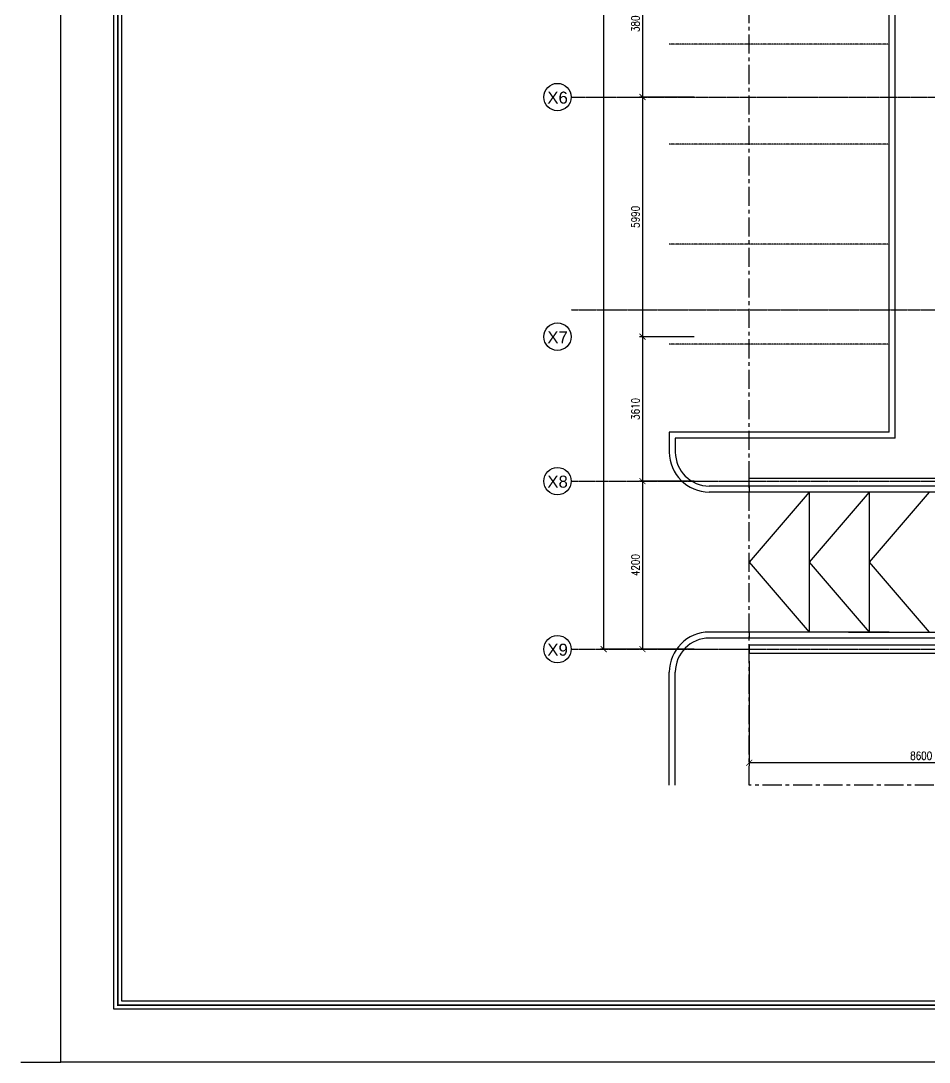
# Model space of a CAD drawing. Header units: millimetres. Extents: x 0 to 91840, y -5689 to 55688.
# Drawn here: x 0 to 22722, y 0 to 26031 of the extents above; entities that cross this region are included whole.
import ezdxf
from ezdxf.enums import TextEntityAlignment as Align

# ---------------------------------------------------------------- set-up
doc = ezdxf.new("R2010")
doc.units = ezdxf.units.MM
doc.linetypes.add('CENTER', pattern=[50.8, 31.75, -6.35, 6.35, -6.35])
doc.linetypes.add('DASHED', pattern=[19.05, 12.7, -6.35])
for name, color, linetype in [('A-ANNO-DIMS', 1, 'Continuous'), ('A-ANNO-SYMB', 33, 'Continuous'), ('A-ANNO-TEXT', 8, 'Continuous'), ('A-AREA', 8, 'CENTER'), ('A-GRID', 253, 'CENTER'), ('HATCH', 251, 'Continuous'), ('L-WALK', 8, 'Continuous'), ('LOGO LINE', 7, 'Continuous'), ('LOGO1LINE', 7, 'Continuous')]:
    doc.layers.add(name, color=color, linetype=linetype)
doc.styles.add('ROMANS', font='romans.shx', dxfattribs={"width": 0.8})
doc.styles.add('SANSSERIF', font='sas_____.pfb')
doc.dimstyles.new('100 of DIM2', dxfattribs={"dimscale": 0, "dimtxt": 200, "dimasz": 150, "dimexe": 75, "dimexo": 200, "dimgap": 75, "dimtad": 1, "dimdec": 0, "dimrnd": 5, "dimzin": 0, "dimdsep": 46, "dimtxsty": 'ROMANS', "dimblk": 'ARCHTICK', "dimcen": 100, "dimclrd": 94, "dimclre": 94, "dimclrt": 2, "dimadec": 0, "dimazin": 0, "dimtfac": 1, "dimtdec": 0, "dimtofl": 0, "dimtmove": 2, "dimatfit": 3, "dimldrblk": 'OPEN90', "dimfxl": 75, "dimtolj": 1, "dimtzin": 0, "dimarcsym": 0})

# ---------------------------------------------------------------- blocks, each defined once
blk = doc.blocks.new('_ArchTick')
at = {"color": 0, "linetype": 'ByBlock', "const_width": 0.15}
blk.add_lwpolyline([(-0.5, -0.5), (0.5, 0.5)], dxfattribs=at)
blk = doc.blocks.new('*D166')
at = {"layer": 'A-ANNO-DIMS', "color": 94, "lineweight": -2, "ltscale": 3, "transparency": 16777216}
for p, q in [((16732, 45525), (14502, 45525)), ((14577, 45525), (14577, 10325)), ((16732, 10325), (14502, 10325))]:
    blk.add_line(p, q, dxfattribs=at)
at = {"layer": 'Defpoints', "color": 0, "ltscale": 3, "transparency": 16777216}
for p in [(16932, 45525), (14577, 10325), (16932, 10325)]:
    blk.add_point(p, dxfattribs=at)
at = {"layer": 'A-ANNO-DIMS', "color": 94, "lineweight": -2, "ltscale": 3, "transparency": 16777216, "xscale": 150, "yscale": 150, "zscale": 150}
for p, rotation in [((14577, 45525), 90), ((14577, 10325), 270)]:
    blk.add_blockref('_ArchTick', p, dxfattribs=dict(at, rotation=rotation))
at = {"layer": 'A-ANNO-DIMS', "color": 2, "ltscale": 3, "transparency": 16777216, "insert": (14402, 27925), "char_height": 200, "attachment_point": 5, "rotation": 90, "style": 'ROMANS'}
blk.add_mtext('\\A1;35200', dxfattribs=at)
blk = doc.blocks.new('_Open90')
at = {"color": 0, "linetype": 'ByBlock', "lineweight": -2}
for p, q in [((0, 0), (-1, 0)), ((-0.5, 0.5), (0, 0)), ((0, 0), (-0.5, -0.5))]:
    blk.add_line(p, q, dxfattribs=at)
blk = doc.blocks.new('*D171')
at = {"layer": 'A-ANNO-DIMS', "color": 94, "lineweight": -2, "ltscale": 3, "transparency": 16777216}
for p, q in [((16841, 27925), (15474, 27925)), ((15549, 27925), (15549, 24125)), ((16841, 24125), (15474, 24125))]:
    blk.add_line(p, q, dxfattribs=at)
at = {"layer": 'Defpoints', "color": 0, "ltscale": 3, "transparency": 16777216}
for p in [(17041, 27925), (15549, 24125), (17041, 24125)]:
    blk.add_point(p, dxfattribs=at)
at = {"layer": 'A-ANNO-DIMS', "color": 94, "lineweight": -2, "ltscale": 3, "transparency": 16777216, "xscale": 150, "yscale": 150, "zscale": 150}
for p, rotation in [((15549, 27925), 90), ((15549, 24125), 270)]:
    blk.add_blockref('_ArchTick', p, dxfattribs=dict(at, rotation=rotation))
at = {"layer": 'A-ANNO-DIMS', "color": 2, "ltscale": 3, "transparency": 16777216, "insert": (15374, 26025), "char_height": 200, "attachment_point": 5, "rotation": 90, "style": 'ROMANS'}
blk.add_mtext('\\A1;3800', dxfattribs=at)
blk = doc.blocks.new('*D172')
at = {"layer": 'A-ANNO-DIMS', "color": 94, "lineweight": -2, "ltscale": 3, "transparency": 16777216}
for p, q in [((16841, 24125), (15474, 24125)), ((15549, 24125), (15549, 18135)), ((16841, 18135), (15474, 18135))]:
    blk.add_line(p, q, dxfattribs=at)
at = {"layer": 'Defpoints', "color": 0, "ltscale": 3, "transparency": 16777216}
for p in [(17041, 24125), (15549, 18135), (17041, 18135)]:
    blk.add_point(p, dxfattribs=at)
at = {"layer": 'A-ANNO-DIMS', "color": 94, "lineweight": -2, "ltscale": 3, "transparency": 16777216, "xscale": 150, "yscale": 150, "zscale": 150}
for p, rotation in [((15549, 24125), 90), ((15549, 18135), 270)]:
    blk.add_blockref('_ArchTick', p, dxfattribs=dict(at, rotation=rotation))
at = {"layer": 'A-ANNO-DIMS', "color": 2, "ltscale": 3, "transparency": 16777216, "insert": (15374, 21130), "char_height": 200, "attachment_point": 5, "rotation": 90, "style": 'ROMANS'}
blk.add_mtext('\\A1;5990', dxfattribs=at)
blk = doc.blocks.new('*D173')
at = {"layer": 'A-ANNO-DIMS', "color": 94, "lineweight": -2, "ltscale": 3, "transparency": 16777216}
for p, q in [((16841, 18135), (15474, 18135)), ((15549, 18135), (15549, 14525)), ((16841, 14525), (15474, 14525))]:
    blk.add_line(p, q, dxfattribs=at)
at = {"layer": 'Defpoints', "color": 0, "ltscale": 3, "transparency": 16777216}
for p in [(17041, 18135), (15549, 14525), (17041, 14525)]:
    blk.add_point(p, dxfattribs=at)
at = {"layer": 'A-ANNO-DIMS', "color": 94, "lineweight": -2, "ltscale": 3, "transparency": 16777216, "xscale": 150, "yscale": 150, "zscale": 150}
for p, rotation in [((15549, 18135), 90), ((15549, 14525), 270)]:
    blk.add_blockref('_ArchTick', p, dxfattribs=dict(at, rotation=rotation))
at = {"layer": 'A-ANNO-DIMS', "color": 2, "ltscale": 3, "transparency": 16777216, "insert": (15374, 16330), "char_height": 200, "attachment_point": 5, "rotation": 90, "style": 'ROMANS'}
blk.add_mtext('\\A1;3610', dxfattribs=at)
blk = doc.blocks.new('*D174')
at = {"layer": 'A-ANNO-DIMS', "color": 94, "lineweight": -2, "ltscale": 3, "transparency": 16777216}
for p, q in [((16841, 14525), (15474, 14525)), ((15549, 14525), (15549, 10325)), ((16841, 10325), (15474, 10325))]:
    blk.add_line(p, q, dxfattribs=at)
at = {"layer": 'Defpoints', "color": 0, "ltscale": 3, "transparency": 16777216}
for p in [(17041, 14525), (15549, 10325), (17041, 10325)]:
    blk.add_point(p, dxfattribs=at)
at = {"layer": 'A-ANNO-DIMS', "color": 94, "lineweight": -2, "ltscale": 3, "transparency": 16777216, "xscale": 150, "yscale": 150, "zscale": 150}
for p, rotation in [((15549, 14525), 90), ((15549, 10325), 270)]:
    blk.add_blockref('_ArchTick', p, dxfattribs=dict(at, rotation=rotation))
at = {"layer": 'A-ANNO-DIMS', "color": 2, "ltscale": 3, "transparency": 16777216, "insert": (15374, 12425), "char_height": 200, "attachment_point": 5, "rotation": 90, "style": 'ROMANS'}
blk.add_mtext('\\A1;4200', dxfattribs=at)
blk = doc.blocks.new('*D189')
at = {"layer": 'A-ANNO-DIMS', "color": 94, "linetype": 'Continuous', "lineweight": -2, "ltscale": 3, "transparency": 16777216}
for p, q in [((18222, 10025), (18222, 7411)), ((26822, 10025), (26822, 7411)), ((26822, 7486), (18222, 7486))]:
    blk.add_line(p, q, dxfattribs=at)
at = {"layer": 'Defpoints', "color": 0, "linetype": 'Continuous', "ltscale": 3, "transparency": 16777216}
for p in [(18222, 10225), (26822, 10225), (18222, 7486)]:
    blk.add_point(p, dxfattribs=at)
at = {"layer": 'A-ANNO-DIMS', "color": 94, "linetype": 'Continuous', "lineweight": -2, "ltscale": 3, "transparency": 16777216, "xscale": 150, "yscale": 150, "zscale": 150, "rotation": 180}
blk.add_blockref('_ArchTick', (18222, 7486), dxfattribs=at)
at = {"layer": 'A-ANNO-DIMS', "color": 94, "linetype": 'Continuous', "lineweight": -2, "ltscale": 3, "transparency": 16777216, "xscale": 150, "yscale": 150, "zscale": 150}
blk.add_blockref('_ArchTick', (26822, 7486), dxfattribs=at)
at = {"layer": 'A-ANNO-DIMS', "color": 2, "linetype": 'Continuous', "ltscale": 3, "transparency": 16777216, "insert": (22522, 7661), "char_height": 200, "attachment_point": 5, "style": 'ROMANS'}
blk.add_mtext('\\A1;8600', dxfattribs=at)

msp = doc.modelspace()

# ---------------------------------------------------------------- linework, layer by layer
msp.add_line((0, 0), (1000, 0))
at = {"layer": 'A-ANNO-SYMB', "ltscale": 3}
for centre in [(13422.48, 24125.23), (13422.48, 18135.23), (13422.48, 14525.23), (13422.48, 10325.23)]:
    msp.add_circle(centre, 342.17, dxfattribs=at)
at = {"layer": 'A-AREA', "ltscale": 15}
for p, q in [((18221.86, 6925.23), (18221.86, 46925.23)), ((53321.86, 6925.23), (18221.86, 6925.23))]:
    msp.add_line(p, q, dxfattribs=at)
at = {"layer": 'A-AREA', "linetype": 'Continuous', "ltscale": 3}
for p, q in [((18221.86, 14400.23), (18221.86, 14600.23)), ((18221.86, 14600.23), (25521.86, 14600.23)), ((25521.86, 14400.23), (18221.86, 14400.23)), ((24221.86, 10425.23), (18221.86, 10425.23)), ((18221.86, 10425.23), (18221.86, 10225.23)), ((18221.86, 10225.23), (26821.86, 10225.23))]:
    msp.add_line(p, q, dxfattribs=at)
at = {"layer": 'A-GRID', "ltscale": 0.1}
for p, q in [((13768.49, 24125.23), (57308.08, 24125.23)), ((13766.07, 18806.24), (57305.66, 18806.24)), ((13764.65, 14525.23), (57304.24, 14525.23)), ((13764.65, 10325.23), (57304.24, 10325.23))]:
    msp.add_line(p, q, dxfattribs=at)
at = {"layer": 'HATCH', "ltscale": 3}
for p, q in [((19721.86, 14250.23), (19721.86, 10750.23)), ((21221.86, 14250.23), (21221.86, 10750.23))]:
    msp.add_line(p, q, dxfattribs=at)
for points in [[(19721.86, 14250.23), (18221.86, 12500.23), (19721.86, 10750.23)], [(21221.86, 14250.23), (19721.86, 12500.23), (21221.86, 10750.23)], [(22721.86, 14250.23), (21221.86, 12500.23), (22721.86, 10750.23)]]:
    msp.add_lwpolyline(points, dxfattribs=at)
at = {"layer": 'L-WALK', "ltscale": 15}
for p, q in [((21871.86, 15600.23), (21871.86, 43099.2)), ((21721.86, 15750.23), (21721.86, 42949.2)), ((16221.86, 15750.23), (16221.86, 15250.23)), ((16371.86, 15600.23), (16371.86, 15250.23)), ((16221.86, 6925.23), (16221.86, 9750.23)), ((16371.86, 6925.23), (16371.86, 9750.23)), ((16221.86, 6925.23), (16221.86, 6949.2)), ((16371.86, 6925.23), (16371.86, 6949.2))]:
    msp.add_line(p, q, dxfattribs=at)
at = {"layer": 'L-WALK', "linetype": 'DASHED', "ltscale": 0.2}
for p, q in [((21721.86, 25449.2), (16221.86, 25449.2)), ((21721.86, 22949.2), (16221.86, 22949.2)), ((21721.86, 20449.2), (16221.86, 20449.2)), ((21721.86, 17949.2), (16221.86, 17949.2))]:
    msp.add_line(p, q, dxfattribs=at)
at = {"layer": 'L-WALK', "ltscale": 3}
for p, q in [((21721.86, 15750.23), (16221.86, 15750.23)), ((21871.86, 15600.23), (16371.86, 15600.23)), ((25521.86, 14400.23), (17221.86, 14400.23)), ((18221.86, 14400.23), (18221.86, 14250.23)), ((26821.86, 14250.23), (17221.86, 14250.23)), ((21721.86, 10750.23), (17221.86, 10750.23)), ((18221.86, 10750.23), (18221.86, 10600.23)), ((20702.17, 10750.23), (26821.86, 10750.23)), ((26821.86, 10600.23), (17221.86, 10600.23))]:
    msp.add_line(p, q, dxfattribs=at)
at = {"layer": 'L-WALK', "ltscale": 15}
for centre, radius, start, end in [((17221.86, 15250.23), 1000, 180, 270), ((17221.86, 15250.23), 850, 180, 270), ((17221.86, 9750.23), 1000, 90, 180), ((17221.86, 9750.23), 850, 90, 180)]:
    msp.add_arc(centre, radius, start, end, dxfattribs=at)
at = {"layer": 'LOGO LINE'}
msp.add_lwpolyline([(79758.04, 0), (1000, 0), (1000, 55687.5), (79758.04, 55687.5)], close=True, dxfattribs=at)
at = {"layer": 'LOGO1LINE'}
for points in [[(78432.14, 1325.89), (2325.89, 1325.89), (2325.89, 54361.61), (78432.14, 54361.61)], [(68123.44, 1524.78), (2524.78, 1524.78), (2524.78, 54162.72), (68123.44, 54162.72)]]:
    msp.add_lwpolyline(points, close=True, dxfattribs=at)
at = {"layer": 'LOGO1LINE', "const_width": 39.78}
msp.add_lwpolyline([(78332.7, 1425.33), (2425.33, 1425.33), (2425.33, 54262.17), (78332.7, 54262.17)], close=True, dxfattribs=at)

# ---------------------------------------------------------------- texts
at = {"layer": 'A-ANNO-TEXT', "style": 'SANSSERIF'}
for s, p in [('X6', (13427.08, 23960.65)), ('X7', (13427.08, 17970.65)), ('X8', (13427.08, 14360.65)), ('X9', (13427.08, 10160.65))]:
    msp.add_text(s, height=300, dxfattribs=at).set_placement(p, align=Align.CENTER)

# ---------------------------------------------------------------- dimensions: what is measured, and where the dimension line sits
at = {"layer": 'A-ANNO-DIMS', "ltscale": 3}
for base, p1, p2, picture, middle in [((14576.65, 10325.23), (16931.78, 45525.23), (16931.78, 10325.23), '*D166', (14401.65, 27925.23)), ((15549.09, 24125.23), (17040.68, 27925.23), (17040.68, 24125.23), '*D171', (15374.09, 26025.23)), ((15549.09, 18135.23), (17040.68, 24125.23), (17040.68, 18135.23), '*D172', (15374.09, 21130.23)), ((15549.09, 14525.23), (17040.68, 18135.23), (17040.68, 14525.23), '*D173', (15374.09, 16330.23)), ((15549.09, 10325.23), (17040.68, 14525.23), (17040.68, 10325.23), '*D174', (15374.09, 12425.23))]:
    dim = msp.add_linear_dim(base=base, p1=p1, p2=p2, angle=90, dimstyle='100 of DIM2', override={"dimscale": 1}, dxfattribs=at)
    dim.commit()
    dim.dimension.update_dxf_attribs({"geometry": picture, "text_midpoint": middle})
at = {"layer": 'A-ANNO-DIMS', "linetype": 'Continuous', "ltscale": 3}
dim = msp.add_linear_dim(base=(18221.86, 7486.25), p1=(26821.86, 10225.23), p2=(18221.86, 10225.23), dimstyle='100 of DIM2', override={"dimscale": 1}, dxfattribs=at)
dim.commit()
dim.dimension.update_dxf_attribs({"geometry": '*D189', "text_midpoint": (22521.86, 7661.25)})

doc.saveas('drawing.dxf')
